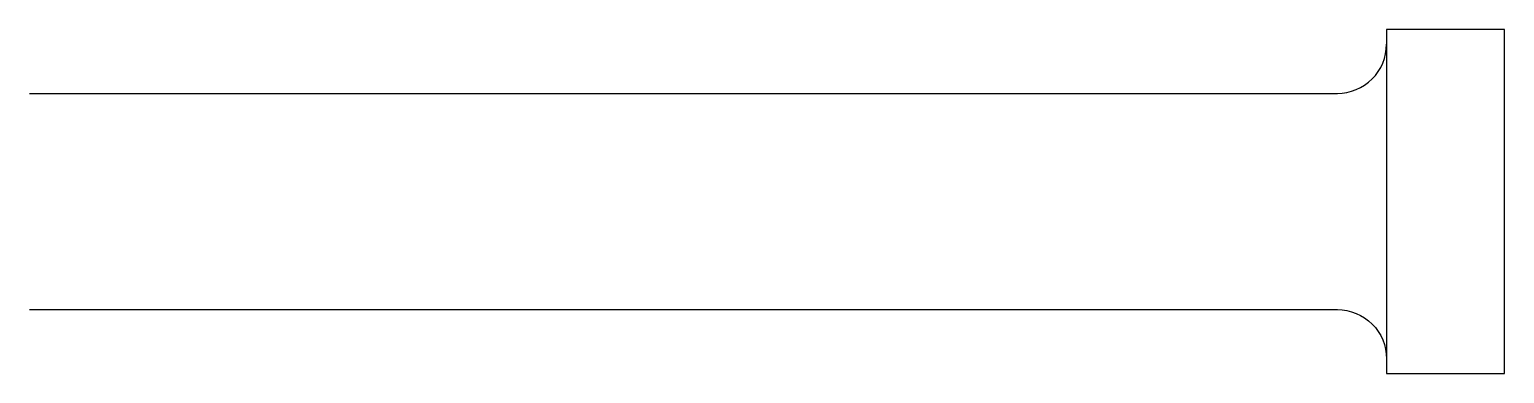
# Model space of a CAD drawing. Extents: x 0 to 150, y -18 to 18.
import ezdxf

# ---------------------------------------------------------------- set-up
doc = ezdxf.new("R2010")
doc.units = 0
doc.header["$LTSCALE"] = 300
doc.header["$MEASUREMENT"] = 0
doc.layers.get('DEFPOINTS').update_dxf_attribs({"linetype": 'CONTINUOUS'})
doc.layers.add('구조물', color=6, linetype='CONTINUOUS')

msp = doc.modelspace()

# ---------------------------------------------------------------- linework, layer by layer
at = {"layer": 'DEFPOINTS', "color": 0, "linetype": 'BYBLOCK'}
msp.add_point((150, 0), dxfattribs=at)
msp.add_point((150, 0), dxfattribs=at)
at = {"layer": '구조물', "color": 3}
for p, q in [((138, 17.5), (138, 16)), ((138, -16), (138, -17.5))]:
    msp.add_line(p, q, dxfattribs=at)
msp.add_lwpolyline([(138, -17.5), (150, -17.5), (150, 17.5), (138, 17.5)], close=True, dxfattribs=at)
for points in [[(0, 11), (133, 11, 0.414214), (138, 16, 0.414214)], [(0, -11), (133, -11, -0.414214), (138, -16, -0.414214)]]:
    msp.add_lwpolyline(points, format="xyb", dxfattribs=at)

doc.saveas('drawing.dxf')
